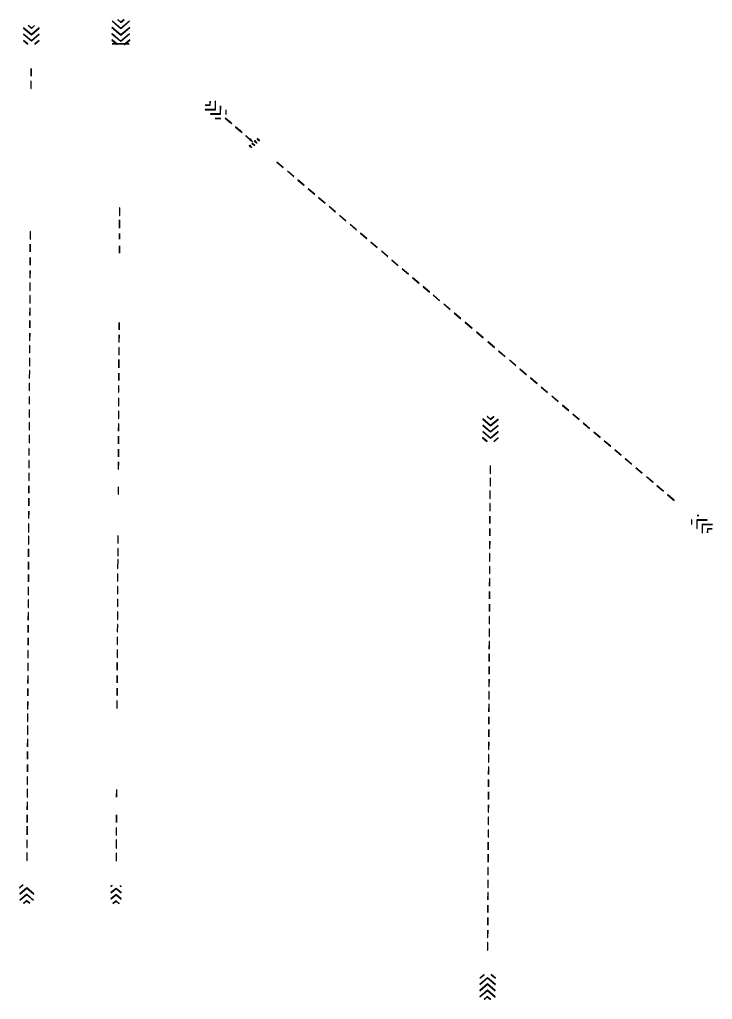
# Model space of a CAD drawing. Extents: x -35427289 to -35396680, y 11996137 to 12011840.
# Drawn here: x -35407751 to -35396680, y 11996137 to 12011799 of the extents above; entities that cross this region are included whole.
import ezdxf

# ---------------------------------------------------------------- set-up
doc = ezdxf.new("R2010")
doc.units = 0

msp = doc.modelspace()

# ---------------------------------------------------------------- linework, layer by layer
at = {"layer": 'mg_to_dxf', "color": 2}
for points in [[(-35406270.57, 12011775.03), (-35406272.52, 12011772.76), (-35406132.35, 12011652.2), (-35406132.34, 12011656.15)], [(-35406181.48, 12011798.69), (-35406183.43, 12011796.42), (-35406132.36, 12011752.44), (-35406132.33, 12011756.37)], [(-35406132.33, 12011756.37), (-35406132.36, 12011752.44), (-35406081.27, 12011795.01), (-35406083.19, 12011797.32)], [(-35406132.34, 12011656.15), (-35406132.35, 12011652.2), (-35405992.17, 12011771.36), (-35405994.11, 12011773.64)], [(-35407687.67, 12011666.46), (-35407689.61, 12011664.17), (-35407563.36, 12011557.56), (-35407563.35, 12011561.48)], [(-35407612.49, 12011704.04), (-35407614.45, 12011701.76), (-35407563.36, 12011657.77), (-35407563.36, 12011661.73)], [(-35407563.36, 12011661.73), (-35407563.36, 12011657.77), (-35407512.26, 12011701.76), (-35407514.22, 12011704.04)], [(-35407563.35, 12011561.48), (-35407563.36, 12011557.56), (-35407437.11, 12011662.77), (-35407439.03, 12011665.07)], [(-35406273.36, 12011674.81), (-35406275.3, 12011672.52), (-35406132.35, 12011551.99), (-35406132.34, 12011555.91)], [(-35406132.34, 12011555.91), (-35406132.35, 12011551.99), (-35405989.39, 12011671.12), (-35405991.31, 12011673.43)], [(-35407687.66, 12011567.62), (-35407689.61, 12011565.34), (-35407563.36, 12011457.32), (-35407563.36, 12011461.27)], [(-35407687.69, 12011466.02), (-35407689.59, 12011463.7), (-35407619.99, 12011406.63), (-35407618.09, 12011408.95)], [(-35407563.36, 12011461.27), (-35407563.36, 12011457.32), (-35407437.1, 12011565.34), (-35407439.05, 12011567.62)], [(-35407508.63, 12011408.95), (-35407506.72, 12011406.63), (-35407437.12, 12011463.7), (-35407439.02, 12011466.02)], [(-35406273.36, 12011574.59), (-35406275.3, 12011572.29), (-35406132.34, 12011451.76), (-35406132.34, 12011455.68)], [(-35406273.37, 12011472.97), (-35406275.29, 12011470.67), (-35406191.77, 12011401.07), (-35406189.85, 12011403.37)], [(-35406132.34, 12011455.68), (-35406132.34, 12011451.76), (-35405992.17, 12011569.51), (-35405994.1, 12011571.8)], [(-35406077.61, 12011401.99), (-35406075.71, 12011399.67), (-35405989.4, 12011470.66), (-35405991.31, 12011472.98)], [(-35406204.73, 12011410.46), (-35406204.73, 12011413.46), (-35406271.55, 12011413.46), (-35406271.55, 12011410.46)], [(-35406132.36, 12011410.46), (-35406132.33, 12011413.46), (-35406204.73, 12011413.46), (-35406204.73, 12011410.46)], [(-35406065.54, 12011409.07), (-35406065.51, 12011412.07), (-35406132.33, 12011413.46), (-35406132.36, 12011410.46)], [(-35405998.71, 12011409.07), (-35405998.71, 12011412.07), (-35406065.51, 12011412.07), (-35406065.54, 12011409.07)], [(-35407567.64, 12010895.52), (-35407564.64, 12010895.52), (-35407564.64, 12011016.62), (-35407567.64, 12011016.62)], [(-35407570.42, 12010697.85), (-35407567.42, 12010697.85), (-35407567.42, 12010816.17), (-35407570.42, 12010816.17)], [(-35404624.87, 12010361.08), (-35404621.87, 12010358.08), (-35404621.87, 12010496), (-35404624.87, 12010496)], [(-35404787.63, 12010361.08), (-35404787.63, 12010358.08), (-35404621.87, 12010358.08), (-35404624.87, 12010361.08)], [(-35404784.82, 12010433.47), (-35404784.88, 12010430.47), (-35404708.25, 12010429.05), (-35404711.11, 12010432.1)], [(-35404711.11, 12010432.1), (-35404708.25, 12010429.05), (-35404705.4, 12010493.15), (-35404708.4, 12010493.29)], [(-35404544.11, 12010290.09), (-35404541.17, 12010287.09), (-35404538.35, 12010422.19), (-35404541.35, 12010422.26)], [(-35404455.05, 12010288.59), (-35404452.05, 12010288.59), (-35404452.05, 12010349.84), (-35404455.05, 12010349.84)], [(-35404701.33, 12010290.09), (-35404701.33, 12010287.09), (-35404541.17, 12010287.09), (-35404544.11, 12010290.09)], [(-35404623.37, 12010219.1), (-35404623.37, 12010216.1), (-35404537.07, 12010216.1), (-35404537.07, 12010219.1)], [(-35404463.72, 12010224.32), (-35404465.64, 12010222.01), (-35404398.82, 12010166.33), (-35404396.9, 12010168.64)], [(-35404405.43, 12010167.37), (-35404407, 12010164.81), (-35404361.79, 12010136.99), (-35404378.26, 12010150.65)], [(-35404378.26, 12010150.65), (-35404361.79, 12010136.99), (-35404396.75, 12010175.45), (-35404398.97, 12010173.43)], [(-35404299.48, 12010082.34), (-35404301.37, 12010080.01), (-35404234.55, 12010025.72), (-35404232.66, 12010028.05)], [(-35404241.15, 12010026.76), (-35404242.77, 12010024.23), (-35404195.57, 12009993.89), (-35404210.39, 12010006.98)], [(-35404210.39, 12010006.98), (-35404195.57, 12009993.89), (-35404229.67, 12010034.81), (-35404231.97, 12010032.89)], [(-35404135.18, 12009944.5), (-35404137.14, 12009942.23), (-35404067.54, 12009882.37), (-35404065.58, 12009884.64)], [(-35404074.1, 12009883.38), (-35404075.72, 12009880.85), (-35404028.53, 12009850.51), (-35404043.34, 12009863.6)], [(-35404043.34, 12009863.6), (-35404028.53, 12009850.51), (-35404062.62, 12009891.43), (-35404064.93, 12009889.51)], [(-35403954.4, 12009890.35), (-35403955.99, 12009887.8), (-35403914.86, 12009862.1), (-35403928.72, 12009874.29)], [(-35403928.72, 12009874.29), (-35403914.86, 12009862.1), (-35403945.68, 12009899.77), (-35403948.01, 12009897.87)], [(-35404082.48, 12009784.56), (-35404084.05, 12009782), (-35404039.7, 12009754.71), (-35404054.45, 12009767.31)], [(-35404054.45, 12009767.31), (-35404039.7, 12009754.71), (-35404070.99, 12009791.22), (-35404073.27, 12009789.26)], [(-35404040.72, 12009819.36), (-35404042.28, 12009816.8), (-35403993.57, 12009787.23), (-35404011.48, 12009801.61)], [(-35404011.48, 12009801.61), (-35403993.57, 12009787.23), (-35404032.07, 12009827.47), (-35404034.24, 12009825.4)], [(-35403998.96, 12009855.55), (-35404000.53, 12009853), (-35403956.74, 12009826.05), (-35403970.36, 12009837.95)], [(-35403970.36, 12009837.95), (-35403956.74, 12009826.05), (-35403987.45, 12009863.58), (-35403989.77, 12009861.68)], [(-35403538.55, 12009432.73), (-35403536.62, 12009435.03), (-35403639.63, 12009521.34), (-35403641.56, 12009519.04)], [(-35403371.51, 12009290.75), (-35403369.57, 12009293.04), (-35403469.8, 12009377.95), (-35403471.74, 12009375.66)], [(-35403207.26, 12009150.16), (-35403205.31, 12009152.44), (-35403302.75, 12009235.96), (-35403304.7, 12009233.68)], [(-35403037.42, 12009006.77), (-35403035.49, 12009009.07), (-35403138.5, 12009095.37), (-35403140.43, 12009093.07)], [(-35402870.37, 12008863.39), (-35402868.45, 12008865.69), (-35402971.46, 12008951.99), (-35402973.38, 12008949.69)], [(-35406153.33, 12008669.65), (-35406150.33, 12008669.65), (-35406150.33, 12008792.15), (-35406153.33, 12008792.15)], [(-35402706.13, 12008722.8), (-35402704.17, 12008725.08), (-35402804.4, 12008811.38), (-35402806.35, 12008809.11)], [(-35402539.09, 12008579.43), (-35402537.12, 12008581.69), (-35402637.34, 12008669.39), (-35402639.32, 12008667.13)], [(-35406156.11, 12008466.41), (-35406153.11, 12008466.41), (-35406153.11, 12008595.87), (-35406156.11, 12008595.87)], [(-35402372.05, 12008437.44), (-35402370.07, 12008439.7), (-35402467.52, 12008524.62), (-35402469.49, 12008522.36)], [(-35407581.56, 12008291.02), (-35407578.56, 12008291.02), (-35407578.56, 12008409.34), (-35407581.56, 12008409.34)], [(-35406156.11, 12008286.84), (-35406153.11, 12008286.84), (-35406153.11, 12008381.5), (-35406156.11, 12008381.5)], [(-35402204.99, 12008295.45), (-35402203.04, 12008297.72), (-35402303.26, 12008384.03), (-35402305.22, 12008381.76)], [(-35407584.34, 12008089.17), (-35407581.34, 12008089.17), (-35407581.34, 12008211.67), (-35407584.34, 12008211.67)], [(-35406156.11, 12008064.12), (-35406153.11, 12008064.12), (-35406153.11, 12008181.05), (-35406156.11, 12008181.05)], [(-35402037.95, 12008153.46), (-35402035.99, 12008155.73), (-35402136.22, 12008242.04), (-35402138.18, 12008239.77)], [(-35407584.34, 12007872.01), (-35407581.34, 12007872.01), (-35407581.34, 12007994.51), (-35407584.34, 12007994.51)], [(-35401870.9, 12008011.47), (-35401868.95, 12008013.75), (-35401966.39, 12008097.27), (-35401968.35, 12008094.99)], [(-35401701.07, 12007868.09), (-35401699.13, 12007870.37), (-35401802.14, 12007958.07), (-35401804.08, 12007955.79)], [(-35407587.13, 12007671.6), (-35407584.13, 12007671.53), (-35407581.34, 12007789.85), (-35407584.34, 12007789.92)], [(-35401536.82, 12007727.5), (-35401534.86, 12007729.77), (-35401635.09, 12007816.08), (-35401637.04, 12007813.8)], [(-35407587.13, 12007468.32), (-35407584.13, 12007468.32), (-35407584.13, 12007589.43), (-35407587.13, 12007589.43)], [(-35401369.76, 12007585.5), (-35401367.82, 12007587.79), (-35401468.05, 12007672.71), (-35401469.99, 12007670.42)], [(-35401202.72, 12007443.51), (-35401200.78, 12007445.8), (-35401301.01, 12007530.72), (-35401302.95, 12007528.43)], [(-35407587.13, 12007266.48), (-35407584.13, 12007266.48), (-35407584.13, 12007388.98), (-35407587.13, 12007388.98)], [(-35401041.25, 12007305.71), (-35401039.29, 12007307.98), (-35401139.52, 12007394.29), (-35401141.48, 12007392.02)], [(-35400874.2, 12007163.72), (-35400872.26, 12007166), (-35400972.49, 12007250.92), (-35400974.42, 12007248.63)], [(-35407589.91, 12007067.45), (-35407586.91, 12007067.38), (-35407584.13, 12007188.49), (-35407587.13, 12007188.56)], [(-35400704.37, 12007020.34), (-35400702.43, 12007022.62), (-35400802.66, 12007107.54), (-35400804.6, 12007105.25)], [(-35407589.91, 12006871.14), (-35407586.91, 12006871.14), (-35407586.91, 12006988.07), (-35407589.91, 12006988.07)], [(-35406161.68, 12006840.52), (-35406158.68, 12006840.52), (-35406158.68, 12006958.84), (-35406161.68, 12006958.84)], [(-35400523.4, 12006865.82), (-35400521.47, 12006868.11), (-35400630.05, 12006959.98), (-35400631.98, 12006957.69)], [(-35407592.7, 12006667.94), (-35407589.7, 12006667.87), (-35407586.91, 12006788.98), (-35407589.91, 12006789.04)], [(-35406164.47, 12006641.49), (-35406161.47, 12006641.42), (-35406158.68, 12006758.35), (-35406161.68, 12006758.42)], [(-35400345.24, 12006712.71), (-35400343.27, 12006714.97), (-35400446.28, 12006804.07), (-35400448.25, 12006801.8)], [(-35407592.7, 12006474.41), (-35407589.7, 12006474.41), (-35407589.7, 12006589.95), (-35407592.7, 12006589.95)], [(-35400164.27, 12006558.19), (-35400162.31, 12006560.46), (-35400265.32, 12006649.55), (-35400267.28, 12006647.28)], [(-35406164.47, 12006438.22), (-35406161.47, 12006438.22), (-35406161.47, 12006557.93), (-35406164.47, 12006557.93)], [(-35399991.64, 12006412.01), (-35399989.71, 12006414.31), (-35400095.51, 12006503.4), (-35400097.44, 12006501.1)], [(-35407592.7, 12006265.6), (-35407589.7, 12006265.6), (-35407589.7, 12006388.1), (-35407592.7, 12006388.1)], [(-35406167.25, 12006233.59), (-35406164.25, 12006233.59), (-35406164.25, 12006364.44), (-35406167.25, 12006364.44)], [(-35399824.6, 12006270.03), (-35399822.66, 12006272.32), (-35399922.89, 12006357.23), (-35399924.83, 12006354.94)], [(-35407595.48, 12006067.97), (-35407592.48, 12006067.9), (-35407589.7, 12006187.62), (-35407592.7, 12006187.69)], [(-35406167.25, 12006031.74), (-35406164.25, 12006031.74), (-35406164.25, 12006148.67), (-35406167.25, 12006148.67)], [(-35399654.78, 12006125.26), (-35399652.83, 12006127.54), (-35399753.05, 12006213.84), (-35399755.01, 12006211.57)], [(-35407595.48, 12005867.48), (-35407592.48, 12005867.48), (-35407592.48, 12005985.81), (-35407595.48, 12005985.81)], [(-35399484.96, 12005979.1), (-35399482.99, 12005981.37), (-35399586.01, 12006070.46), (-35399587.97, 12006068.19)], [(-35406170.04, 12005841.03), (-35406167.04, 12005841.03), (-35406167.04, 12005946.83), (-35406170.04, 12005946.83)], [(-35399315.12, 12005835.72), (-35399313.18, 12005838), (-35399416.19, 12005925.7), (-35399418.13, 12005923.41)], [(-35407595.48, 12005655.89), (-35407592.48, 12005655.89), (-35407592.48, 12005767.26), (-35407595.48, 12005767.26)], [(-35406170.04, 12005622.48), (-35406167.04, 12005622.48), (-35406167.04, 12005746.37), (-35406170.04, 12005746.37)], [(-35399145.28, 12005690.94), (-35399143.36, 12005693.24), (-35399246.37, 12005779.54), (-35399248.29, 12005777.24)], [(-35407598.26, 12005444.34), (-35407595.26, 12005444.27), (-35407592.48, 12005559.81), (-35407595.48, 12005559.88)], [(-35406170.04, 12005423.42), (-35406167.04, 12005423.42), (-35406167.04, 12005541.75), (-35406170.04, 12005541.75)], [(-35398978.25, 12005548.96), (-35398976.3, 12005551.24), (-35399073.74, 12005634.76), (-35399075.69, 12005632.48)], [(-35398811.19, 12005406.96), (-35398809.27, 12005409.26), (-35398909.5, 12005492.78), (-35398911.42, 12005490.48)], [(-35407598.26, 12005242.46), (-35407595.26, 12005242.46), (-35407595.26, 12005359.39), (-35407598.26, 12005359.39)], [(-35406172.82, 12005218.83), (-35406169.82, 12005218.76), (-35406167.04, 12005339.87), (-35406170.03, 12005339.93)], [(-35400348.84, 12005416.21), (-35400350.8, 12005413.94), (-35400227.36, 12005307.33), (-35400227.29, 12005311.23)], [(-35400276.46, 12005455.18), (-35400278.42, 12005452.91), (-35400227.36, 12005408.95), (-35400227.28, 12005412.84)], [(-35400227.28, 12005412.84), (-35400227.36, 12005408.95), (-35400173.5, 12005451.48), (-35400175.36, 12005453.83)], [(-35400227.29, 12005311.23), (-35400227.36, 12005307.33), (-35400101.1, 12005408.33), (-35400102.98, 12005410.67)], [(-35398644.16, 12005263.59), (-35398642.21, 12005265.87), (-35398742.43, 12005352.17), (-35398744.39, 12005349.9)], [(-35400348.83, 12005217.14), (-35400350.81, 12005214.88), (-35400227.35, 12005106.85), (-35400227.3, 12005110.79)], [(-35400348.85, 12005314.59), (-35400350.8, 12005312.31), (-35400227.35, 12005207.1), (-35400227.3, 12005211)], [(-35400227.3, 12005211), (-35400227.35, 12005207.1), (-35400101.1, 12005309.5), (-35400102.99, 12005311.83)], [(-35400227.3, 12005110.79), (-35400227.35, 12005106.85), (-35400101.08, 12005212.07), (-35400103, 12005214.38)], [(-35398474.32, 12005120.2), (-35398472.4, 12005122.5), (-35398572.62, 12005206.03), (-35398574.54, 12005203.72)], [(-35407598.26, 12005032.26), (-35407595.26, 12005032.26), (-35407595.26, 12005154.76), (-35407598.26, 12005154.76)], [(-35406172.82, 12005018.34), (-35406169.82, 12005018.34), (-35406169.82, 12005138.06), (-35406172.82, 12005138.06)], [(-35400351.64, 12005116.93), (-35400353.57, 12005114.63), (-35400283.97, 12005056.17), (-35400282.04, 12005058.47)], [(-35400172.62, 12005057.06), (-35400170.66, 12005054.79), (-35400101.06, 12005114.65), (-35400103.02, 12005116.92)], [(-35398307.28, 12004978.21), (-35398305.35, 12004980.51), (-35398408.36, 12005066.82), (-35398410.29, 12005064.52)], [(-35407601.05, 12004838.77), (-35407598.05, 12004838.77), (-35407598.05, 12004943.17), (-35407601.05, 12004943.17)], [(-35406172.82, 12004810.93), (-35406169.82, 12004810.93), (-35406169.82, 12004933.43), (-35406172.82, 12004933.43)], [(-35398140.23, 12004836.22), (-35398138.31, 12004838.53), (-35398238.54, 12004922.05), (-35398240.46, 12004919.75)], [(-35407601.05, 12004634.14), (-35407598.05, 12004634.14), (-35407598.05, 12004753.85), (-35407601.05, 12004753.85)], [(-35406175.6, 12004610.51), (-35406172.6, 12004610.44), (-35406169.82, 12004730.15), (-35406172.82, 12004730.22)], [(-35397970.41, 12004691.46), (-35397968.47, 12004693.75), (-35398071.48, 12004781.44), (-35398073.42, 12004779.16)], [(-35407601.05, 12004432.29), (-35407598.05, 12004432.29), (-35407598.05, 12004550.62), (-35407601.05, 12004550.62)], [(-35400231.61, 12004545.05), (-35400228.61, 12004545.05), (-35400228.61, 12004664.76), (-35400231.61, 12004664.76)], [(-35397803.38, 12004546.7), (-35397801.41, 12004548.96), (-35397901.63, 12004636.66), (-35397903.61, 12004634.4)], [(-35400228.61, 12004467.09), (-35400231.61, 12004467.09), (-35400231.61, 12004344.59), (-35400228.61, 12004344.59)], [(-35397630.76, 12004401.92), (-35397628.81, 12004404.2), (-35397731.82, 12004491.9), (-35397733.77, 12004489.62)], [(-35407603.83, 12004229.06), (-35407600.83, 12004229.06), (-35407600.83, 12004348.77), (-35407603.83, 12004348.77)], [(-35406172.6, 12004325.11), (-35406175.6, 12004325.11), (-35406175.6, 12004210.96), (-35406172.6, 12004210.96)], [(-35400234.39, 12004144.14), (-35400231.39, 12004144.14), (-35400231.39, 12004265.25), (-35400234.39, 12004265.25)], [(-35397463.71, 12004258.54), (-35397461.77, 12004260.82), (-35397564.78, 12004348.52), (-35397566.72, 12004346.24)], [(-35407603.83, 12004024.43), (-35407600.83, 12004024.43), (-35407600.83, 12004146.93), (-35407603.83, 12004146.93)], [(-35397293.89, 12004113.77), (-35397291.93, 12004116.04), (-35397394.94, 12004205.13), (-35397396.9, 12004202.86)], [(-35407600.83, 12003942.26), (-35407603.83, 12003942.33), (-35407606.62, 12003830.97), (-35407603.62, 12003830.9)], [(-35400234.39, 12003945.08), (-35400231.39, 12003945.08), (-35400231.39, 12004064.79), (-35400234.39, 12004064.79)], [(-35400237.18, 12003744.63), (-35400234.18, 12003744.63), (-35400234.18, 12003862.95), (-35400237.18, 12003862.95)], [(-35397010.22, 12003800.31), (-35397013.22, 12003800.31), (-35397013.22, 12003736.27), (-35397010.22, 12003736.27)], [(-35396763.95, 12003798.81), (-35396763.92, 12003801.81), (-35396926.91, 12003803.21), (-35396923.91, 12003800.19)], [(-35396923.91, 12003800.19), (-35396926.91, 12003803.21), (-35396926.91, 12003666.67), (-35396923.91, 12003666.67)], [(-35396925.34, 12003874.19), (-35396925.48, 12003871.2), (-35396894.86, 12003869.8), (-35396894.72, 12003872.8)], [(-35407606.62, 12003608.21), (-35407603.62, 12003608.21), (-35407603.62, 12003737.67), (-35407606.62, 12003737.67)], [(-35400237.18, 12003545.57), (-35400234.18, 12003545.57), (-35400234.18, 12003663.89), (-35400237.18, 12003663.89)], [(-35396840.39, 12003730.57), (-35396843.39, 12003733.62), (-35396843.39, 12003597.07), (-35396840.39, 12003597.07)], [(-35396680.44, 12003727.81), (-35396680.39, 12003730.81), (-35396843.39, 12003733.62), (-35396840.39, 12003730.57)], [(-35396754.15, 12003658.18), (-35396757.02, 12003661.24), (-35396759.87, 12003597.14), (-35396756.87, 12003597)], [(-35396683.23, 12003656.82), (-35396683.17, 12003659.82), (-35396757.02, 12003661.24), (-35396754.15, 12003658.18)], [(-35407606.62, 12003414.71), (-35407603.62, 12003414.71), (-35407603.62, 12003540), (-35407606.62, 12003540)], [(-35406178.17, 12003549.74), (-35406181.17, 12003549.74), (-35406181.17, 12003430.03), (-35406178.17, 12003430.03)], [(-35400239.96, 12003343.76), (-35400236.96, 12003343.68), (-35400234.18, 12003462.01), (-35400237.18, 12003462.08)], [(-35407609.4, 12003212.87), (-35407606.4, 12003212.87), (-35407606.4, 12003336.76), (-35407609.4, 12003336.76)], [(-35406178.17, 12003345.11), (-35406181.17, 12003345.11), (-35406181.17, 12003225.4), (-35406178.17, 12003225.4)], [(-35406178.17, 12003168.29), (-35406181.17, 12003168.35), (-35406183.96, 12003024.97), (-35406180.96, 12003024.91)], [(-35400239.96, 12003143.27), (-35400236.96, 12003143.27), (-35400236.96, 12003262.98), (-35400239.96, 12003262.98)], [(-35407609.4, 12003009.63), (-35407606.4, 12003009.63), (-35407606.4, 12003132.13), (-35407609.4, 12003132.13)], [(-35400239.96, 12002942.81), (-35400236.96, 12002942.81), (-35400236.96, 12003058.35), (-35400239.96, 12003058.35)], [(-35407609.4, 12002810.57), (-35407606.4, 12002810.57), (-35407606.4, 12002928.89), (-35407609.4, 12002928.89)], [(-35406180.96, 12002937.25), (-35406183.96, 12002937.25), (-35406183.96, 12002823.1), (-35406180.96, 12002823.1)], [(-35400242.74, 12002741), (-35400239.74, 12002740.93), (-35400236.96, 12002863.43), (-35400239.96, 12002863.5)], [(-35407612.18, 12002605.94), (-35407609.18, 12002605.94), (-35407609.18, 12002727.05), (-35407612.18, 12002727.05)], [(-35406180.96, 12002739.54), (-35406183.96, 12002739.61), (-35406186.74, 12002618.5), (-35406183.74, 12002618.43)], [(-35407612.18, 12002402.7), (-35407609.18, 12002402.7), (-35407609.18, 12002525.2), (-35407612.18, 12002525.2)], [(-35406183.74, 12002533.55), (-35406186.74, 12002533.55), (-35406186.74, 12002416.62), (-35406183.74, 12002416.62)], [(-35400242.74, 12002539.12), (-35400239.74, 12002539.12), (-35400239.74, 12002658.84), (-35400242.74, 12002658.84)], [(-35400242.74, 12002340.06), (-35400239.74, 12002340.06), (-35400239.74, 12002456.99), (-35400242.74, 12002456.99)], [(-35407614.97, 12002199.5), (-35407611.97, 12002199.43), (-35407609.19, 12002323.32), (-35407612.18, 12002323.39)], [(-35406183.74, 12002333.1), (-35406186.74, 12002333.1), (-35406186.74, 12002211.99), (-35406183.74, 12002211.99)], [(-35400245.53, 12002141), (-35400242.53, 12002141), (-35400242.53, 12002259.32), (-35400245.53, 12002259.32)], [(-35407614.97, 12002001.8), (-35407611.97, 12002001.8), (-35407611.97, 12002118.73), (-35407614.97, 12002118.73)], [(-35406183.74, 12002128.44), (-35406186.74, 12002128.51), (-35406189.52, 12002010.18), (-35406186.52, 12002010.11)], [(-35400245.53, 12001939.16), (-35400242.53, 12001939.16), (-35400242.53, 12002060.26), (-35400245.53, 12002060.26)], [(-35407614.97, 12001797.17), (-35407611.97, 12001797.17), (-35407611.97, 12001915.49), (-35407614.97, 12001915.49)], [(-35406186.52, 12001926.63), (-35406189.52, 12001926.63), (-35406189.52, 12001808.3), (-35406186.52, 12001808.3)], [(-35406186.52, 12001724.78), (-35406189.52, 12001724.78), (-35406189.52, 12001602.28), (-35406186.52, 12001602.28)], [(-35400248.31, 12001735.95), (-35400245.31, 12001735.88), (-35400242.53, 12001858.38), (-35400245.53, 12001858.45)], [(-35407617.75, 12001595.32), (-35407614.75, 12001595.32), (-35407614.75, 12001715.04), (-35407617.75, 12001715.04)], [(-35400248.31, 12001538.25), (-35400245.31, 12001538.25), (-35400245.31, 12001659.36), (-35400248.31, 12001659.36)], [(-35407617.75, 12001392.08), (-35407614.75, 12001392.08), (-35407614.75, 12001510.41), (-35407617.75, 12001510.41)], [(-35406189.31, 12001521.54), (-35406192.31, 12001521.54), (-35406192.31, 12001399.05), (-35406189.31, 12001399.05)], [(-35400248.31, 12001337.8), (-35400245.31, 12001337.8), (-35400245.31, 12001457.51), (-35400248.31, 12001457.51)], [(-35407620.54, 12001188.88), (-35407617.54, 12001188.81), (-35407614.75, 12001311.31), (-35407617.75, 12001311.38)], [(-35406189.31, 12001316.92), (-35406192.31, 12001316.92), (-35406192.31, 12001199.98), (-35406189.31, 12001199.98)], [(-35400251.1, 12001137.38), (-35400248.1, 12001137.31), (-35400245.31, 12001258.42), (-35400248.31, 12001258.48)], [(-35407620.54, 12000988.39), (-35407617.54, 12000988.39), (-35407617.54, 12001109.5), (-35407620.54, 12001109.5)], [(-35406189.31, 12001113.68), (-35406192.31, 12001113.68), (-35406192.31, 12000996.75), (-35406189.31, 12000996.75)], [(-35400251.1, 12000935.5), (-35400248.1, 12000935.5), (-35400248.1, 12001058), (-35400251.1, 12001058)], [(-35407623.32, 12000776.84), (-35407620.32, 12000776.77), (-35407617.54, 12000896.49), (-35407620.54, 12000896.55)], [(-35406192.09, 12000911.83), (-35406195.09, 12000911.83), (-35406195.09, 12000790.73), (-35406192.09, 12000790.73)], [(-35400253.88, 12000735.08), (-35400250.88, 12000735.01), (-35400248.1, 12000858.9), (-35400251.1, 12000858.97)], [(-35407623.32, 12000577.74), (-35407620.32, 12000577.74), (-35407620.32, 12000700.24), (-35407623.32, 12000700.24)], [(-35400253.88, 12000535.98), (-35400250.88, 12000535.98), (-35400250.88, 12000652.91), (-35400253.88, 12000652.91)], [(-35407623.32, 12000373.11), (-35407620.32, 12000373.11), (-35407620.32, 12000508.14), (-35407623.32, 12000508.14)], [(-35400253.88, 12000334.14), (-35400250.88, 12000334.14), (-35400250.88, 12000451.07), (-35400253.88, 12000451.07)], [(-35407626.1, 12000176.87), (-35407623.11, 12000176.8), (-35407620.32, 12000299.3), (-35407623.32, 12000299.37)], [(-35400256.66, 12000133.72), (-35400253.66, 12000133.65), (-35400250.88, 12000253.36), (-35400253.88, 12000253.43)], [(-35407626.11, 11999974.99), (-35407623.11, 11999974.99), (-35407623.11, 12000098.88), (-35407626.11, 12000098.88)], [(-35400256.66, 11999931.84), (-35400253.66, 11999931.84), (-35400253.66, 12000052.95), (-35400256.66, 12000052.95)], [(-35407626.11, 11999775.93), (-35407623.11, 11999775.93), (-35407623.11, 11999894.25), (-35407626.11, 11999894.25)], [(-35400259.45, 11999732.81), (-35400256.45, 11999732.74), (-35400253.66, 11999855.24), (-35400256.66, 11999855.31)], [(-35407628.89, 11999574.09), (-35407625.89, 11999574.09), (-35407625.89, 11999695.19), (-35407628.89, 11999695.19)], [(-35400259.45, 11999533.72), (-35400256.45, 11999533.72), (-35400256.45, 11999653.43), (-35400259.45, 11999653.43)], [(-35407628.89, 11999372.24), (-35407625.89, 11999372.24), (-35407625.89, 11999496.13), (-35407628.89, 11999496.13)], [(-35406197.66, 11999489.14), (-35406200.66, 11999489.21), (-35406203.44, 11999370.88), (-35406200.44, 11999370.81)], [(-35400259.45, 11999331.87), (-35400256.45, 11999331.87), (-35400256.45, 11999452.98), (-35400259.45, 11999452.98)], [(-35407631.67, 11999169.04), (-35407628.67, 11999168.97), (-35407625.89, 11999290.08), (-35407628.89, 11999290.14)], [(-35400262.23, 11999130.06), (-35400259.23, 11999129.99), (-35400256.45, 11999249.71), (-35400259.45, 11999249.78)], [(-35407631.67, 11998967.16), (-35407628.67, 11998967.16), (-35407628.67, 11999089.66), (-35407631.67, 11999089.66)], [(-35406200.44, 11999085.48), (-35406203.44, 11999085.48), (-35406203.44, 11998965.77), (-35406200.44, 11998965.77)], [(-35400262.23, 11998930.96), (-35400259.23, 11998930.96), (-35400259.23, 11999050.68), (-35400262.23, 11999050.68)], [(-35407631.67, 11998765.31), (-35407628.67, 11998765.31), (-35407628.67, 11998904.52), (-35407631.67, 11998904.52)], [(-35406203.23, 11998880.85), (-35406206.23, 11998880.85), (-35406206.23, 11998763.92), (-35406203.23, 11998763.92)], [(-35400262.23, 11998729.12), (-35400259.23, 11998729.12), (-35400259.23, 11998848.83), (-35400262.23, 11998848.83)], [(-35407634.46, 11998563.47), (-35407631.46, 11998563.47), (-35407631.46, 11998683.18), (-35407634.46, 11998683.18)], [(-35406203.23, 11998690.14), (-35406206.23, 11998690.14), (-35406206.23, 11998556.51), (-35406203.23, 11998556.51)], [(-35400265.02, 11998530.06), (-35400262.02, 11998530.06), (-35400262.02, 11998649.77), (-35400265.02, 11998649.77)], [(-35407634.46, 11998360.23), (-35407631.46, 11998360.23), (-35407631.46, 11998482.73), (-35407634.46, 11998482.73)], [(-35406203.23, 11998475.77), (-35406206.23, 11998475.77), (-35406206.23, 11998354.66), (-35406203.23, 11998354.66)], [(-35400265.02, 11998331), (-35400262.02, 11998331), (-35400262.02, 11998457.67), (-35400265.02, 11998457.67)], [(-35400267.8, 11998127.76), (-35400264.8, 11998127.76), (-35400264.8, 11998246.08), (-35400267.8, 11998246.08)], [(-35407693.24, 11997967.92), (-35407695.18, 11997970.21), (-35407750.86, 11997922.88), (-35407748.92, 11997920.6)], [(-35400267.8, 11997928.7), (-35400264.8, 11997928.7), (-35400264.8, 11998044.24), (-35400267.8, 11998044.24)], [(-35407635.75, 11997914.21), (-35407635.73, 11997918.13), (-35407748.07, 11997824.05), (-35407746.14, 11997821.75)], [(-35407635.75, 11997813.99), (-35407635.73, 11997817.9), (-35407748.06, 11997725.23), (-35407746.15, 11997722.91)], [(-35407525.35, 11997820.37), (-35407523.41, 11997822.65), (-35407635.73, 11997918.13), (-35407635.75, 11997914.21)], [(-35407528.13, 11997722.92), (-35407526.19, 11997725.21), (-35407635.73, 11997817.9), (-35407635.75, 11997813.99)], [(-35406294.67, 11997942.46), (-35406292.97, 11997939.99), (-35406270.7, 11997955.3), (-35406272.4, 11997957.78)], [(-35406210.3, 11997908.64), (-35406210.3, 11997912.57), (-35406292, 11997843.54), (-35406290.07, 11997841.25)], [(-35406210.31, 11997808.42), (-35406210.29, 11997812.33), (-35406291.99, 11997744.71), (-35406290.08, 11997742.4)], [(-35406130.53, 11997741.02), (-35406128.59, 11997743.31), (-35406210.29, 11997812.33), (-35406210.31, 11997808.42)], [(-35406130.53, 11997841.25), (-35406128.59, 11997843.54), (-35406210.3, 11997912.57), (-35406210.3, 11997908.64)], [(-35406142.46, 11997956.25), (-35406144.49, 11997954.04), (-35406127.79, 11997938.73), (-35406125.76, 11997940.94)], [(-35400270.58, 11997726.89), (-35400267.59, 11997726.82), (-35400264.8, 11997845.14), (-35400267.8, 11997845.21)], [(-35407638.49, 11997713.8), (-35407638.56, 11997717.63), (-35407686.81, 11997677.9), (-35407684.9, 11997675.58)], [(-35407586.54, 11997674.16), (-35407584.72, 11997676.54), (-35407638.56, 11997717.63), (-35407638.49, 11997713.8)], [(-35406210.33, 11997708.2), (-35406210.26, 11997712.1), (-35406261.35, 11997670.95), (-35406259.47, 11997668.61)], [(-35406161.16, 11997665.86), (-35406159.2, 11997668.13), (-35406210.26, 11997712.1), (-35406210.33, 11997708.2)], [(-35400270.58, 11997527.79), (-35400267.58, 11997527.79), (-35400267.58, 11997646.11), (-35400270.58, 11997646.11)], [(-35400270.58, 11997325.95), (-35400267.58, 11997325.95), (-35400267.58, 11997447.05), (-35400270.58, 11997447.05)], [(-35400273.37, 11997125.53), (-35400270.37, 11997125.46), (-35400267.59, 11997246.57), (-35400270.58, 11997246.63)], [(-35400273.37, 11996925.04), (-35400270.37, 11996925.04), (-35400270.37, 11997044.76), (-35400273.37, 11997044.76)], [(-35400398.13, 11996477.94), (-35400396.18, 11996475.66), (-35400329.36, 11996532.74), (-35400331.31, 11996535.02)], [(-35400274.65, 11996480.39), (-35400274.66, 11996484.35), (-35400398.13, 11996377.71), (-35400396.17, 11996375.44)], [(-35400150.34, 11996374.05), (-35400148.39, 11996376.33), (-35400274.66, 11996484.35), (-35400274.65, 11996480.39)], [(-35400215.24, 11996533.65), (-35400217.14, 11996531.33), (-35400147.54, 11996474.25), (-35400145.63, 11996476.57)], [(-35400274.66, 11996380.17), (-35400274.65, 11996384.12), (-35400398.12, 11996278.88), (-35400396.18, 11996276.6)], [(-35400274.67, 11996278.56), (-35400274.64, 11996282.5), (-35400398.12, 11996178.66), (-35400396.19, 11996176.37)], [(-35400153.13, 11996173.6), (-35400151.17, 11996175.87), (-35400274.64, 11996282.5), (-35400274.67, 11996278.56)], [(-35400153.13, 11996275.22), (-35400151.17, 11996277.49), (-35400274.65, 11996384.12), (-35400274.66, 11996380.17)], [(-35400277.41, 11996178.32), (-35400277.46, 11996182.28), (-35400325.76, 11996139.66), (-35400323.77, 11996137.41)], [(-35400228.28, 11996137.39), (-35400226.36, 11996139.69), (-35400277.46, 11996182.28), (-35400277.41, 11996178.32)]]:
    msp.add_3dface(points, dxfattribs=at)

doc.saveas('drawing.dxf')
